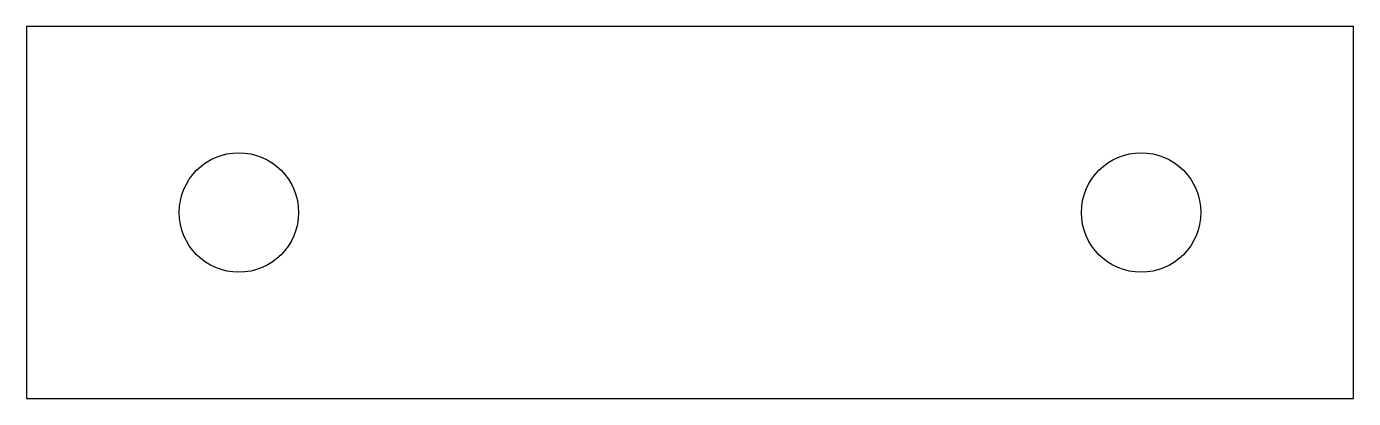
# Model space of a CAD drawing. Header units: millimetres. Extents: x -50 to 0, y 0 to 14.
import ezdxf

# ---------------------------------------------------------------- set-up
doc = ezdxf.new("R2010")
doc.units = ezdxf.units.MM

msp = doc.modelspace()

# ---------------------------------------------------------------- linework, layer by layer
msp.add_lwpolyline([(-50, 0), (0, 0), (0, 14), (-50, 14)], close=True)
for centre in [(-42, 7), (-8, 7)]:
    msp.add_circle(centre, 2.25)

doc.saveas('drawing.dxf')
